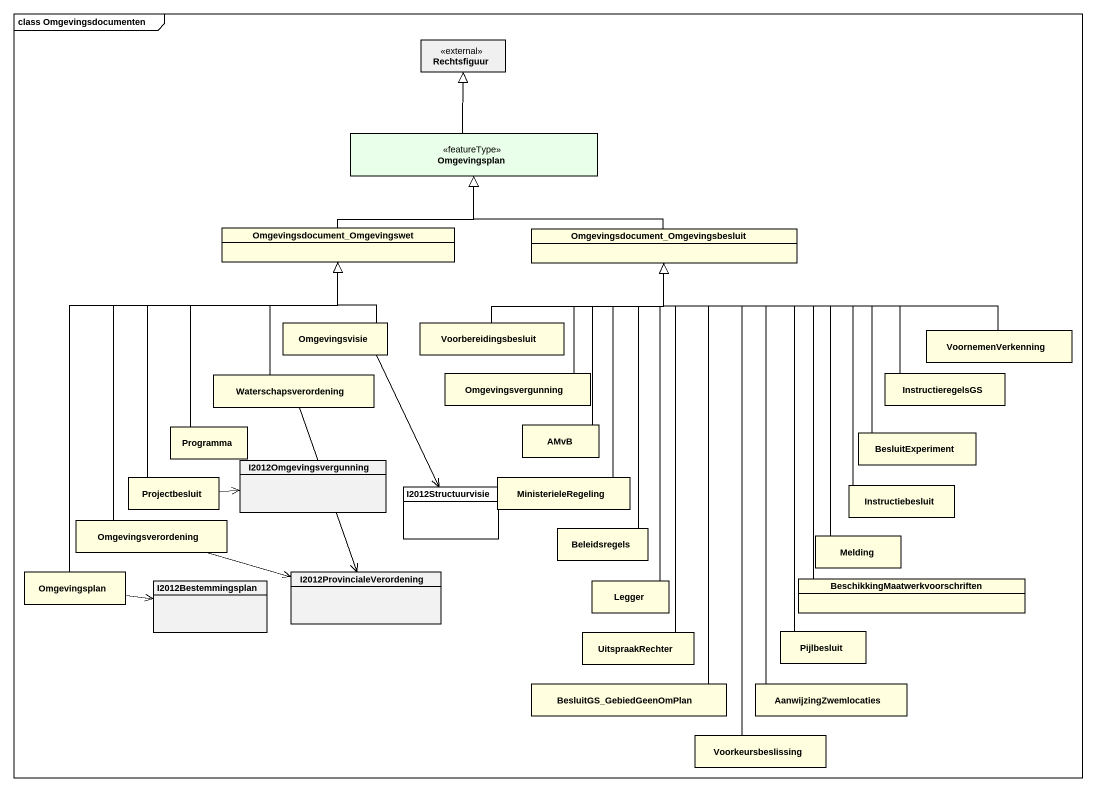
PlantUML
@startuml
mainframe class Omgevingsdocumenten
hide circle
hide empty members
class Rechtsfiguur <<external>> #F0F0F0
class Omgevingsplan <<featureType>> #E9FFE9
class "Omgevingsdocument_Omgevingswet" as Omgevingsdocument #FFFFE0
class "Omgevingsdocument_Omgevingsbesluit" as Omgevingsdocument_2 #FFFFE0
class Omgevingsvisie #FFFFE0
class Voorbereidingsbesluit #FFFFE0
class VoornemenVerkenning #FFFFE0
class Waterschapsverordening #FFFFE0
class Omgevingsvergunning #FFFFE0
class InstructieregelsGS #FFFFE0
class Programma #FFFFE0
class AMvB #FFFFE0
class BesluitExperiment #FFFFE0
class I2012Omgevingsvergunning
class Projectbesluit #FFFFE0
class I2012Structuurvisie #FFFFFF
class MinisterieleRegeling #FFFFE0
class Instructiebesluit #FFFFE0
class Omgevingsverordening #FFFFE0
class Beleidsregels #FFFFE0
class Melding #FFFFE0
class "Omgevingsplan" as Omgevingsplan_2 #FFFFE0
class I2012Bestemmingsplan
class I2012ProvincialeVerordening
class Legger #FFFFE0
class "BeschikkingMaatwerkvoorschriften" as BeschikkingMaatwerkvoorschri #FFFFE0
class UitspraakRechter #FFFFE0
class Pijlbesluit #FFFFE0
class BesluitGS_GebiedGeenOmPlan #FFFFE0
class AanwijzingZwemlocaties #FFFFE0
class Voorkeursbeslissing #FFFFE0
Omgevingsplan -up-|> Rechtsfiguur
Omgevingsdocument -up-|> Omgevingsplan
Omgevingsdocument_2 -left-|> Omgevingsplan
Omgevingsvisie -up-|> Omgevingsdocument
Omgevingsvisie --> I2012Structuurvisie
Voorbereidingsbesluit -right-|> Omgevingsdocument_2
VoornemenVerkenning -left-|> Omgevingsdocument_2
Waterschapsverordening -up-|> Omgevingsdocument
Waterschapsverordening --> I2012ProvincialeVerordening
Omgevingsvergunning -up-|> Omgevingsdocument_2
InstructieregelsGS -left-|> Omgevingsdocument_2
Programma -up-|> Omgevingsdocument
AMvB -up-|> Omgevingsdocument_2
BesluitExperiment -up-|> Omgevingsdocument_2
Projectbesluit -up-|> Omgevingsdocument
Projectbesluit -right-> I2012Omgevingsvergunning
MinisterieleRegeling -up-|> Omgevingsdocument_2
Instructiebesluit -up-|> Omgevingsdocument_2
Omgevingsverordening -up-|> Omgevingsdocument
Omgevingsverordening -right-> I2012ProvincialeVerordening
Beleidsregels -up-|> Omgevingsdocument_2
Melding -up-|> Omgevingsdocument_2
Omgevingsplan_2 -up-|> Omgevingsdocument
Omgevingsplan_2 -right-> I2012Bestemmingsplan
Legger -up-|> Omgevingsdocument_2
BeschikkingMaatwerkvoorschri -up-|> Omgevingsdocument_2
UitspraakRechter -up-|> Omgevingsdocument_2
Pijlbesluit -up-|> Omgevingsdocument_2
BesluitGS_GebiedGeenOmPlan -up-|> Omgevingsdocument_2
AanwijzingZwemlocaties -up-|> Omgevingsdocument_2
Voorkeursbeslissing -up-|> Omgevingsdocument_2
@enduml
